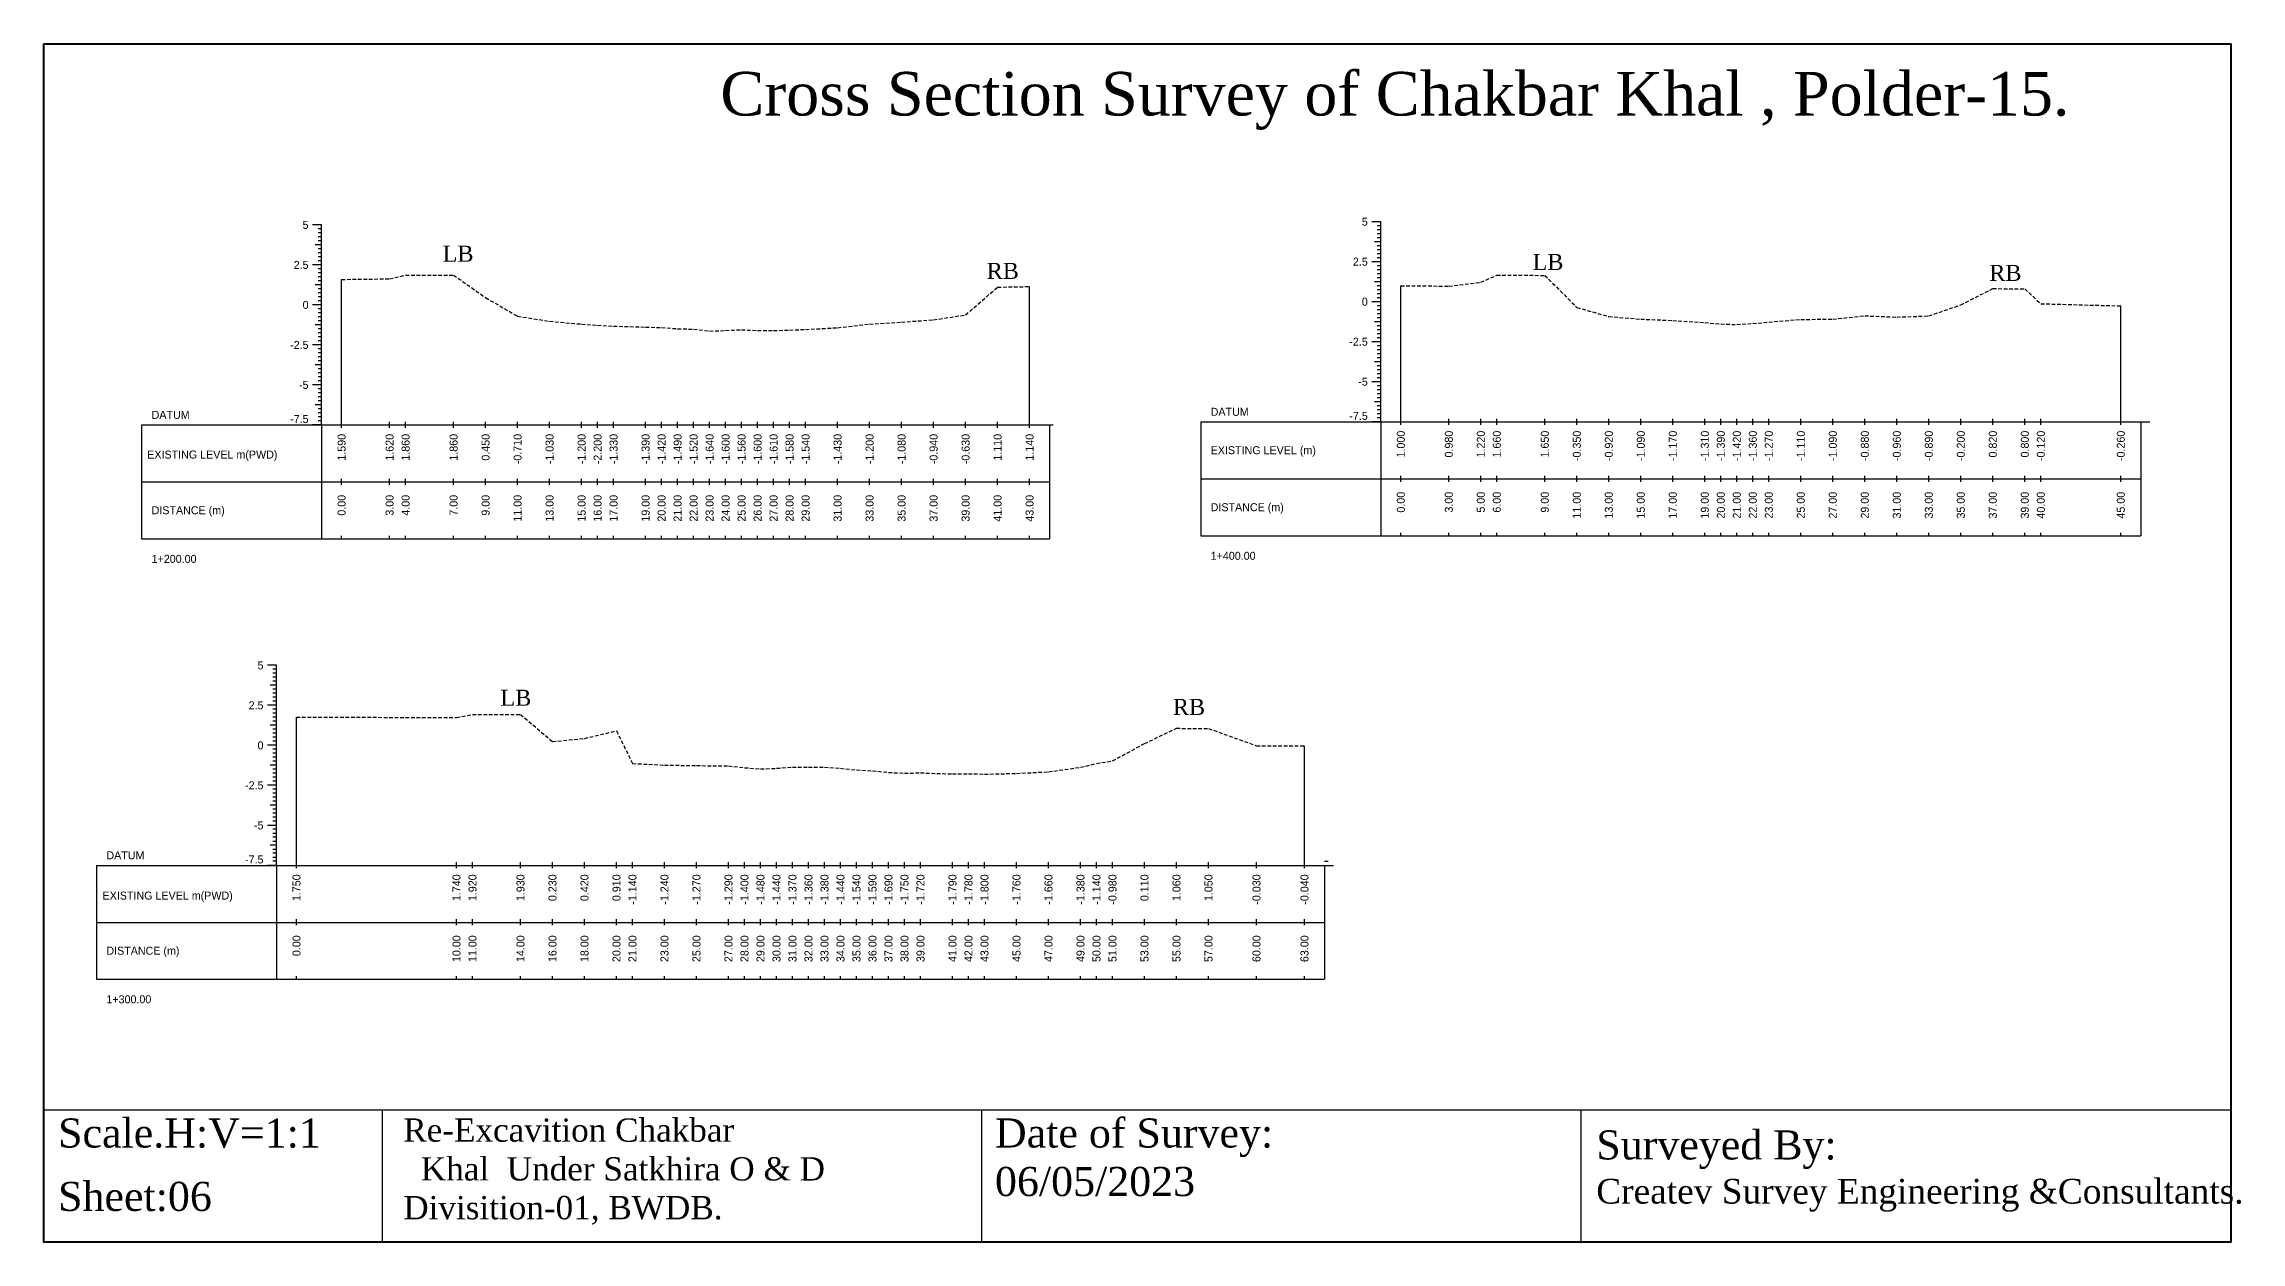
# Model space of a CAD drawing. Header units: inches. Extents: x 6579 to 9220, y -2276 to -1013.
# Drawn here: x 6579.3 to 6730.4, y -1803.1 to -1720.7 of the extents above; entities that cross this region are included whole.
import ezdxf
from ezdxf.enums import TextEntityAlignment as Align

# ---------------------------------------------------------------- set-up
doc = ezdxf.new("R2010")
doc.units = ezdxf.units.IN
doc.header["$MEASUREMENT"] = 0
doc.linetypes.add('HIDDEN', pattern=[0.375, 0.25, -0.125])
doc.layers.add('CS_Drawing', color=7, linetype='Continuous')
doc.layers.add('GL', color=3, linetype='HIDDEN')
doc.styles.add('romans', font='romans.shx')

msp = doc.modelspace()

# ---------------------------------------------------------------- linework, layer by layer
at = {"color": 4, "lineweight": 40}
msp.add_lwpolyline([(6579.35, -1720.71), (6729.69, -1720.71), (6729.69, -1803.08), (6579.35, -1803.08)], close=True, dxfattribs=at)
for points in [[(6729.69, -1720.71), (6729.69, -1803.08)], [(6579.35, -1794), (6729.69, -1794)], [(6579.35, -1794), (6579.35, -1803.08)], [(6602.59, -1794), (6602.59, -1803.08)], [(6643.8, -1794), (6643.8, -1803.08)], [(6685, -1794), (6685, -1803.08)]]:
    msp.add_lwpolyline(points)
at = {"layer": 'CS_Drawing'}
for p, q in [((6598.44, -1733.15), (6597.82, -1733.15)), ((6598.44, -1733.15), (6598, -1733.15)), ((6598.44, -1733.15), (6598.19, -1733.15)), ((6598.44, -1733.42), (6598.19, -1733.42)), ((6598.44, -1733.7), (6598.19, -1733.7)), ((6598.44, -1733.97), (6598.19, -1733.97)), ((6598.44, -1746.9), (6598.44, -1733.15)), ((6671.25, -1732.93), (6670.63, -1732.93)), ((6671.25, -1732.93), (6670.82, -1732.93)), ((6671.25, -1732.93), (6671, -1732.93)), ((6671.25, -1733.21), (6671, -1733.21)), ((6671.25, -1733.48), (6671, -1733.48)), ((6671.25, -1733.76), (6671, -1733.76)), ((6671.25, -1734.03), (6671, -1734.03)), ((6671.25, -1746.68), (6671.25, -1732.93)), ((6598.44, -1734.52), (6598, -1734.52)), ((6598.44, -1734.25), (6598.19, -1734.25)), ((6598.44, -1734.52), (6598.19, -1734.52)), ((6598.44, -1734.8), (6598.19, -1734.8)), ((6598.44, -1735.07), (6598.19, -1735.07)), ((6598.44, -1735.35), (6598.19, -1735.35)), ((6671.25, -1734.31), (6670.82, -1734.31)), ((6671.25, -1734.31), (6671, -1734.31)), ((6671.25, -1734.58), (6671, -1734.58)), ((6671.25, -1734.86), (6671, -1734.86)), ((6671.25, -1735.13), (6671, -1735.13)), ((6671.25, -1735.41), (6671, -1735.41)), ((6598.44, -1735.9), (6597.82, -1735.9)), ((6598.44, -1735.9), (6598, -1735.9)), ((6598.44, -1735.62), (6598.19, -1735.62)), ((6598.44, -1735.9), (6598.19, -1735.9)), ((6598.44, -1736.17), (6598.19, -1736.17)), ((6598.44, -1736.45), (6598.19, -1736.45)), ((6598.44, -1736.72), (6598.19, -1736.72)), ((6598.44, -1737), (6598.19, -1737)), ((6599.81, -1746.9), (6599.81, -1736.9)), ((6671.25, -1735.68), (6670.63, -1735.68)), ((6671.25, -1735.68), (6670.82, -1735.68)), ((6671.25, -1737.06), (6670.82, -1737.06)), ((6671.25, -1735.68), (6671, -1735.68)), ((6671.25, -1735.96), (6671, -1735.96)), ((6671.25, -1736.23), (6671, -1736.23)), ((6671.25, -1736.51), (6671, -1736.51)), ((6671.25, -1736.78), (6671, -1736.78)), ((6671.25, -1737.06), (6671, -1737.06)), ((6598.44, -1737.27), (6598, -1737.27)), ((6598.44, -1737.27), (6598.19, -1737.27)), ((6598.44, -1737.55), (6598.19, -1737.55)), ((6598.44, -1737.82), (6598.19, -1737.82)), ((6598.44, -1738.1), (6598.19, -1738.1)), ((6598.44, -1738.37), (6598.19, -1738.37)), ((6647.11, -1746.9), (6647.11, -1737.39)), ((6671.25, -1738.43), (6670.63, -1738.43)), ((6671.25, -1738.43), (6670.82, -1738.43)), ((6671.25, -1737.33), (6671, -1737.33)), ((6671.25, -1737.61), (6671, -1737.61)), ((6671.25, -1737.88), (6671, -1737.88)), ((6671.25, -1738.16), (6671, -1738.16)), ((6671.25, -1738.43), (6671, -1738.43)), ((6672.63, -1746.68), (6672.63, -1737.33)), ((6598.44, -1738.65), (6597.82, -1738.65)), ((6598.44, -1738.65), (6598, -1738.65)), ((6598.44, -1740.02), (6598, -1740.02)), ((6598.44, -1738.65), (6598.19, -1738.65)), ((6598.44, -1738.92), (6598.19, -1738.92)), ((6598.44, -1739.2), (6598.19, -1739.2)), ((6598.44, -1739.47), (6598.19, -1739.47)), ((6598.44, -1739.75), (6598.19, -1739.75)), ((6598.44, -1740.02), (6598.19, -1740.02)), ((6671.25, -1739.81), (6670.82, -1739.81)), ((6671.25, -1738.71), (6671, -1738.71)), ((6671.25, -1738.98), (6671, -1738.98)), ((6671.25, -1739.26), (6671, -1739.26)), ((6671.25, -1739.53), (6671, -1739.53)), ((6671.25, -1739.81), (6671, -1739.81)), ((6671.25, -1740.08), (6671, -1740.08)), ((6722.13, -1746.68), (6722.13, -1738.72)), ((6598.44, -1741.4), (6597.82, -1741.4)), ((6598.44, -1741.4), (6598, -1741.4)), ((6598.44, -1740.3), (6598.19, -1740.3)), ((6598.44, -1740.57), (6598.19, -1740.57)), ((6598.44, -1740.85), (6598.19, -1740.85)), ((6598.44, -1741.12), (6598.19, -1741.12)), ((6598.44, -1741.4), (6598.19, -1741.4)), ((6671.25, -1741.18), (6670.63, -1741.18)), ((6671.25, -1741.18), (6670.82, -1741.18)), ((6671.25, -1740.36), (6671, -1740.36)), ((6671.25, -1740.63), (6671, -1740.63)), ((6671.25, -1740.91), (6671, -1740.91)), ((6671.25, -1741.18), (6671, -1741.18)), ((6671.25, -1741.46), (6671, -1741.46)), ((6598.44, -1742.77), (6598, -1742.77)), ((6598.44, -1741.67), (6598.19, -1741.67)), ((6598.44, -1741.95), (6598.19, -1741.95)), ((6598.44, -1742.22), (6598.19, -1742.22)), ((6598.44, -1742.5), (6598.19, -1742.5)), ((6598.44, -1742.77), (6598.19, -1742.77)), ((6598.44, -1743.05), (6598.19, -1743.05)), ((6671.25, -1742.56), (6670.82, -1742.56)), ((6671.25, -1741.73), (6671, -1741.73)), ((6671.25, -1742.01), (6671, -1742.01)), ((6671.25, -1742.28), (6671, -1742.28)), ((6671.25, -1742.56), (6671, -1742.56)), ((6671.25, -1742.83), (6671, -1742.83)), ((6671.25, -1743.11), (6671, -1743.11)), ((6598.44, -1744.15), (6597.82, -1744.15)), ((6598.44, -1744.15), (6598, -1744.15)), ((6598.44, -1743.32), (6598.19, -1743.32)), ((6598.44, -1743.6), (6598.19, -1743.6)), ((6598.44, -1743.87), (6598.19, -1743.87)), ((6598.44, -1744.15), (6598.19, -1744.15)), ((6598.44, -1744.42), (6598.19, -1744.42)), ((6671.25, -1743.93), (6670.63, -1743.93)), ((6671.25, -1743.93), (6670.82, -1743.93)), ((6671.25, -1743.38), (6671, -1743.38)), ((6671.25, -1743.66), (6671, -1743.66)), ((6671.25, -1743.93), (6671, -1743.93)), ((6671.25, -1744.21), (6671, -1744.21)), ((6671.25, -1744.48), (6671, -1744.48)), ((6598.44, -1745.52), (6598, -1745.52)), ((6598.44, -1744.7), (6598.19, -1744.7)), ((6598.44, -1744.97), (6598.19, -1744.97)), ((6598.44, -1745.25), (6598.19, -1745.25)), ((6598.44, -1745.52), (6598.19, -1745.52)), ((6598.44, -1745.8), (6598.19, -1745.8)), ((6598.44, -1746.07), (6598.19, -1746.07)), ((6671.25, -1745.31), (6670.82, -1745.31)), ((6671.25, -1744.76), (6671, -1744.76)), ((6671.25, -1745.03), (6671, -1745.03)), ((6671.25, -1745.31), (6671, -1745.31)), ((6671.25, -1745.58), (6671, -1745.58)), ((6671.25, -1745.86), (6671, -1745.86)), ((6671.25, -1746.13), (6671, -1746.13)), ((6586.06, -1746.9), (6598.44, -1746.9)), ((6586.06, -1746.9), (6586.06, -1754.73)), ((6598.44, -1746.9), (6597.82, -1746.9)), ((6598.44, -1746.9), (6598, -1746.9)), ((6598.44, -1746.35), (6598.19, -1746.35)), ((6598.44, -1746.62), (6598.19, -1746.62)), ((6598.44, -1746.9), (6598.19, -1746.9)), ((6598.44, -1746.9), (6648.49, -1746.9)), ((6598.44, -1746.9), (6598.44, -1754.73)), ((6599.81, -1747.1), (6599.81, -1746.69)), ((6603.11, -1747.1), (6603.11, -1746.69)), ((6604.21, -1747.1), (6604.21, -1746.69)), ((6607.51, -1747.1), (6607.51, -1746.69)), ((6609.71, -1747.1), (6609.71, -1746.69)), ((6611.91, -1747.1), (6611.91, -1746.69)), ((6614.11, -1747.1), (6614.11, -1746.69)), ((6616.31, -1747.1), (6616.31, -1746.69)), ((6617.41, -1747.1), (6617.41, -1746.69)), ((6618.51, -1747.1), (6618.51, -1746.69)), ((6620.71, -1747.1), (6620.71, -1746.69)), ((6621.81, -1747.1), (6621.81, -1746.69)), ((6622.91, -1747.1), (6622.91, -1746.69)), ((6624.01, -1747.1), (6624.01, -1746.69)), ((6625.11, -1747.1), (6625.11, -1746.69)), ((6626.21, -1747.1), (6626.21, -1746.69)), ((6627.31, -1747.1), (6627.31, -1746.69)), ((6628.41, -1747.1), (6628.41, -1746.69)), ((6629.51, -1747.1), (6629.51, -1746.69)), ((6630.61, -1747.1), (6630.61, -1746.69)), ((6631.71, -1747.1), (6631.71, -1746.69)), ((6633.91, -1747.1), (6633.91, -1746.69)), ((6636.11, -1747.1), (6636.11, -1746.69)), ((6638.31, -1747.1), (6638.31, -1746.69)), ((6640.51, -1747.1), (6640.51, -1746.69)), ((6642.71, -1747.1), (6642.71, -1746.69)), ((6644.91, -1747.1), (6644.91, -1746.69)), ((6647.11, -1747.1), (6647.11, -1746.69)), ((6648.49, -1746.9), (6648.74, -1746.9)), ((6648.49, -1746.9), (6648.49, -1754.73)), ((6658.88, -1746.68), (6671.25, -1746.68)), ((6658.88, -1746.68), (6658.88, -1754.52)), ((6671.25, -1746.68), (6670.63, -1746.68)), ((6671.25, -1746.68), (6670.82, -1746.68)), ((6671.25, -1746.41), (6671, -1746.41)), ((6671.25, -1746.68), (6671, -1746.68)), ((6671.25, -1746.68), (6723.5, -1746.68)), ((6671.25, -1746.68), (6671.25, -1754.52)), ((6672.63, -1746.89), (6672.63, -1746.48)), ((6675.93, -1746.89), (6675.93, -1746.48)), ((6678.13, -1746.89), (6678.13, -1746.48)), ((6679.23, -1746.89), (6679.23, -1746.48)), ((6682.53, -1746.89), (6682.53, -1746.48)), ((6684.73, -1746.89), (6684.73, -1746.48)), ((6686.93, -1746.89), (6686.93, -1746.48)), ((6689.13, -1746.89), (6689.13, -1746.48)), ((6691.33, -1746.89), (6691.33, -1746.48)), ((6693.53, -1746.89), (6693.53, -1746.48)), ((6694.63, -1746.89), (6694.63, -1746.48)), ((6695.73, -1746.89), (6695.73, -1746.48)), ((6696.83, -1746.89), (6696.83, -1746.48)), ((6697.93, -1746.89), (6697.93, -1746.48)), ((6700.13, -1746.89), (6700.13, -1746.48)), ((6702.33, -1746.89), (6702.33, -1746.48)), ((6704.53, -1746.89), (6704.53, -1746.48)), ((6706.73, -1746.89), (6706.73, -1746.48)), ((6708.93, -1746.89), (6708.93, -1746.48)), ((6711.13, -1746.89), (6711.13, -1746.48)), ((6713.33, -1746.89), (6713.33, -1746.48)), ((6715.53, -1746.89), (6715.53, -1746.48)), ((6716.63, -1746.89), (6716.63, -1746.48)), ((6722.13, -1746.89), (6722.13, -1746.48)), ((6723.5, -1746.68), (6724.12, -1746.68)), ((6723.5, -1746.68), (6723.93, -1746.68)), ((6723.5, -1746.68), (6723.75, -1746.68)), ((6723.5, -1746.68), (6723.5, -1754.52)), ((6599.81, -1751.02), (6599.81, -1750.61)), ((6603.11, -1751.02), (6603.11, -1750.61)), ((6604.21, -1751.02), (6604.21, -1750.61)), ((6607.51, -1751.02), (6607.51, -1750.61)), ((6609.71, -1751.02), (6609.71, -1750.61)), ((6611.91, -1751.02), (6611.91, -1750.61)), ((6614.11, -1751.02), (6614.11, -1750.61)), ((6616.31, -1751.02), (6616.31, -1750.61)), ((6617.41, -1751.02), (6617.41, -1750.61)), ((6618.51, -1751.02), (6618.51, -1750.61)), ((6620.71, -1751.02), (6620.71, -1750.61)), ((6621.81, -1751.02), (6621.81, -1750.61)), ((6622.91, -1751.02), (6622.91, -1750.61)), ((6624.01, -1751.02), (6624.01, -1750.61)), ((6625.11, -1751.02), (6625.11, -1750.61)), ((6626.21, -1751.02), (6626.21, -1750.61)), ((6627.31, -1751.02), (6627.31, -1750.61)), ((6628.41, -1751.02), (6628.41, -1750.61)), ((6629.51, -1751.02), (6629.51, -1750.61)), ((6630.61, -1751.02), (6630.61, -1750.61)), ((6631.71, -1751.02), (6631.71, -1750.61)), ((6633.91, -1751.02), (6633.91, -1750.61)), ((6636.11, -1751.02), (6636.11, -1750.61)), ((6638.31, -1751.02), (6638.31, -1750.61)), ((6640.51, -1751.02), (6640.51, -1750.61)), ((6642.71, -1751.02), (6642.71, -1750.61)), ((6644.91, -1751.02), (6644.91, -1750.61)), ((6647.11, -1751.02), (6647.11, -1750.61)), ((6658.88, -1750.6), (6671.25, -1750.6)), ((6671.25, -1750.6), (6723.5, -1750.6)), ((6671.25, -1750.6), (6723.5, -1750.6)), ((6672.63, -1750.81), (6672.63, -1750.4)), ((6675.93, -1750.81), (6675.93, -1750.4)), ((6678.13, -1750.81), (6678.13, -1750.4)), ((6679.23, -1750.81), (6679.23, -1750.4)), ((6682.53, -1750.81), (6682.53, -1750.4)), ((6684.73, -1750.81), (6684.73, -1750.4)), ((6686.93, -1750.81), (6686.93, -1750.4)), ((6689.13, -1750.81), (6689.13, -1750.4)), ((6691.33, -1750.81), (6691.33, -1750.4)), ((6693.53, -1750.81), (6693.53, -1750.4)), ((6694.63, -1750.81), (6694.63, -1750.4)), ((6695.73, -1750.81), (6695.73, -1750.4)), ((6696.83, -1750.81), (6696.83, -1750.4)), ((6697.93, -1750.81), (6697.93, -1750.4)), ((6700.13, -1750.81), (6700.13, -1750.4)), ((6702.33, -1750.81), (6702.33, -1750.4)), ((6704.53, -1750.81), (6704.53, -1750.4)), ((6706.73, -1750.81), (6706.73, -1750.4)), ((6708.93, -1750.81), (6708.93, -1750.4)), ((6711.13, -1750.81), (6711.13, -1750.4)), ((6713.33, -1750.81), (6713.33, -1750.4)), ((6715.53, -1750.81), (6715.53, -1750.4)), ((6716.63, -1750.81), (6716.63, -1750.4)), ((6722.13, -1750.81), (6722.13, -1750.4)), ((6586.06, -1750.82), (6598.44, -1750.82)), ((6598.44, -1750.82), (6648.49, -1750.82)), ((6598.44, -1750.82), (6648.49, -1750.82)), ((6586.06, -1754.73), (6598.44, -1754.73)), ((6598.44, -1754.73), (6648.49, -1754.73)), ((6599.81, -1754.73), (6599.81, -1754.53)), ((6603.11, -1754.73), (6603.11, -1754.53)), ((6604.21, -1754.73), (6604.21, -1754.53)), ((6607.51, -1754.73), (6607.51, -1754.53)), ((6609.71, -1754.73), (6609.71, -1754.53)), ((6611.91, -1754.73), (6611.91, -1754.53)), ((6614.11, -1754.73), (6614.11, -1754.53)), ((6616.31, -1754.73), (6616.31, -1754.53)), ((6617.41, -1754.73), (6617.41, -1754.53)), ((6618.51, -1754.73), (6618.51, -1754.53)), ((6620.71, -1754.73), (6620.71, -1754.53)), ((6621.81, -1754.73), (6621.81, -1754.53)), ((6622.91, -1754.73), (6622.91, -1754.53)), ((6624.01, -1754.73), (6624.01, -1754.53)), ((6625.11, -1754.73), (6625.11, -1754.53)), ((6626.21, -1754.73), (6626.21, -1754.53)), ((6627.31, -1754.73), (6627.31, -1754.53)), ((6628.41, -1754.73), (6628.41, -1754.53)), ((6629.51, -1754.73), (6629.51, -1754.53)), ((6630.61, -1754.73), (6630.61, -1754.53)), ((6631.71, -1754.73), (6631.71, -1754.53)), ((6633.91, -1754.73), (6633.91, -1754.53)), ((6636.11, -1754.73), (6636.11, -1754.53)), ((6638.31, -1754.73), (6638.31, -1754.53)), ((6640.51, -1754.73), (6640.51, -1754.53)), ((6642.71, -1754.73), (6642.71, -1754.53)), ((6644.91, -1754.73), (6644.91, -1754.53)), ((6647.11, -1754.73), (6647.11, -1754.53)), ((6658.88, -1754.52), (6671.25, -1754.52)), ((6671.25, -1754.52), (6723.5, -1754.52)), ((6672.63, -1754.52), (6672.63, -1754.31)), ((6675.93, -1754.52), (6675.93, -1754.31)), ((6678.13, -1754.52), (6678.13, -1754.31)), ((6679.23, -1754.52), (6679.23, -1754.31)), ((6682.53, -1754.52), (6682.53, -1754.31)), ((6684.73, -1754.52), (6684.73, -1754.31)), ((6686.93, -1754.52), (6686.93, -1754.31)), ((6689.13, -1754.52), (6689.13, -1754.31)), ((6691.33, -1754.52), (6691.33, -1754.31)), ((6693.53, -1754.52), (6693.53, -1754.31)), ((6694.63, -1754.52), (6694.63, -1754.31)), ((6695.73, -1754.52), (6695.73, -1754.31)), ((6696.83, -1754.52), (6696.83, -1754.31)), ((6697.93, -1754.52), (6697.93, -1754.31)), ((6700.13, -1754.52), (6700.13, -1754.31)), ((6702.33, -1754.52), (6702.33, -1754.31)), ((6704.53, -1754.52), (6704.53, -1754.31)), ((6706.73, -1754.52), (6706.73, -1754.31)), ((6708.93, -1754.52), (6708.93, -1754.31)), ((6711.13, -1754.52), (6711.13, -1754.31)), ((6713.33, -1754.52), (6713.33, -1754.31)), ((6715.53, -1754.52), (6715.53, -1754.31)), ((6716.63, -1754.52), (6716.63, -1754.31)), ((6722.13, -1754.52), (6722.13, -1754.31)), ((6595.33, -1763.43), (6594.71, -1763.43)), ((6595.33, -1763.43), (6594.9, -1763.43)), ((6595.33, -1763.43), (6595.08, -1763.43)), ((6595.33, -1763.7), (6595.08, -1763.7)), ((6595.33, -1763.98), (6595.08, -1763.98)), ((6595.33, -1764.25), (6595.08, -1764.25)), ((6595.33, -1777.18), (6595.33, -1763.43)), ((6595.33, -1764.8), (6594.9, -1764.8)), ((6595.33, -1764.53), (6595.08, -1764.53)), ((6595.33, -1764.8), (6595.08, -1764.8)), ((6595.33, -1765.08), (6595.08, -1765.08)), ((6595.33, -1765.35), (6595.08, -1765.35)), ((6595.33, -1765.63), (6595.08, -1765.63)), ((6595.33, -1766.18), (6594.71, -1766.18)), ((6595.33, -1766.18), (6594.9, -1766.18)), ((6595.33, -1765.9), (6595.08, -1765.9)), ((6595.33, -1766.18), (6595.08, -1766.18)), ((6595.33, -1766.45), (6595.08, -1766.45)), ((6595.33, -1766.73), (6595.08, -1766.73)), ((6595.33, -1767), (6595.08, -1767)), ((6595.33, -1767.28), (6595.08, -1767.28)), ((6596.71, -1777.18), (6596.71, -1767)), ((6595.33, -1767.55), (6594.9, -1767.55)), ((6595.33, -1767.55), (6595.08, -1767.55)), ((6595.33, -1767.83), (6595.08, -1767.83)), ((6595.33, -1768.1), (6595.08, -1768.1)), ((6595.33, -1768.38), (6595.08, -1768.38)), ((6595.33, -1768.65), (6595.08, -1768.65)), ((6595.33, -1768.93), (6594.71, -1768.93)), ((6595.33, -1768.93), (6594.9, -1768.93)), ((6595.33, -1770.3), (6594.9, -1770.3)), ((6595.33, -1768.93), (6595.08, -1768.93)), ((6595.33, -1769.2), (6595.08, -1769.2)), ((6595.33, -1769.48), (6595.08, -1769.48)), ((6595.33, -1769.75), (6595.08, -1769.75)), ((6595.33, -1770.03), (6595.08, -1770.03)), ((6595.33, -1770.3), (6595.08, -1770.3)), ((6666.01, -1777.18), (6666.01, -1768.97)), ((6595.33, -1771.68), (6594.71, -1771.68)), ((6595.33, -1771.68), (6594.9, -1771.68)), ((6595.33, -1770.58), (6595.08, -1770.58)), ((6595.33, -1770.85), (6595.08, -1770.85)), ((6595.33, -1771.13), (6595.08, -1771.13)), ((6595.33, -1771.4), (6595.08, -1771.4)), ((6595.33, -1771.68), (6595.08, -1771.68)), ((6595.33, -1773.05), (6594.9, -1773.05)), ((6595.33, -1771.95), (6595.08, -1771.95)), ((6595.33, -1772.23), (6595.08, -1772.23)), ((6595.33, -1772.5), (6595.08, -1772.5)), ((6595.33, -1772.78), (6595.08, -1772.78)), ((6595.33, -1773.05), (6595.08, -1773.05)), ((6595.33, -1773.33), (6595.08, -1773.33)), ((6595.33, -1774.43), (6594.71, -1774.43)), ((6595.33, -1774.43), (6594.9, -1774.43)), ((6595.33, -1773.6), (6595.08, -1773.6)), ((6595.33, -1773.88), (6595.08, -1773.88)), ((6595.33, -1774.15), (6595.08, -1774.15)), ((6595.33, -1774.43), (6595.08, -1774.43)), ((6595.33, -1774.7), (6595.08, -1774.7)), ((6595.33, -1775.8), (6594.9, -1775.8)), ((6595.33, -1774.98), (6595.08, -1774.98)), ((6595.33, -1775.25), (6595.08, -1775.25)), ((6595.33, -1775.53), (6595.08, -1775.53)), ((6595.33, -1775.8), (6595.08, -1775.8)), ((6595.33, -1776.08), (6595.08, -1776.08)), ((6595.33, -1776.35), (6595.08, -1776.35)), ((6582.96, -1777.18), (6595.33, -1777.18)), ((6582.96, -1777.18), (6582.96, -1785.01)), ((6595.33, -1777.18), (6594.71, -1777.18)), ((6595.33, -1777.18), (6594.9, -1777.18)), ((6595.33, -1776.63), (6595.08, -1776.63)), ((6595.33, -1776.9), (6595.08, -1776.9)), ((6595.33, -1777.18), (6595.08, -1777.18)), ((6595.33, -1777.18), (6667.38, -1777.18)), ((6595.33, -1777.18), (6595.33, -1785.01)), ((6596.71, -1777.38), (6596.71, -1776.97)), ((6607.71, -1777.38), (6607.71, -1776.97)), ((6608.81, -1777.38), (6608.81, -1776.97)), ((6612.11, -1777.38), (6612.11, -1776.97)), ((6614.31, -1777.38), (6614.31, -1776.97)), ((6616.51, -1777.38), (6616.51, -1776.97)), ((6618.71, -1777.38), (6618.71, -1776.97)), ((6619.81, -1777.38), (6619.81, -1776.97)), ((6622.01, -1777.38), (6622.01, -1776.97)), ((6624.21, -1777.38), (6624.21, -1776.97)), ((6626.41, -1777.38), (6626.41, -1776.97)), ((6627.51, -1777.38), (6627.51, -1776.97)), ((6628.61, -1777.38), (6628.61, -1776.97)), ((6629.71, -1777.38), (6629.71, -1776.97)), ((6630.81, -1777.38), (6630.81, -1776.97)), ((6631.91, -1777.38), (6631.91, -1776.97)), ((6633.01, -1777.38), (6633.01, -1776.97)), ((6634.11, -1777.38), (6634.11, -1776.97)), ((6635.21, -1777.38), (6635.21, -1776.97)), ((6636.31, -1777.38), (6636.31, -1776.97)), ((6637.41, -1777.38), (6637.41, -1776.97)), ((6638.51, -1777.38), (6638.51, -1776.97)), ((6639.61, -1777.38), (6639.61, -1776.97)), ((6641.81, -1777.38), (6641.81, -1776.97)), ((6642.91, -1777.38), (6642.91, -1776.97)), ((6644.01, -1777.38), (6644.01, -1776.97)), ((6646.21, -1777.38), (6646.21, -1776.97)), ((6648.41, -1777.38), (6648.41, -1776.97)), ((6650.61, -1777.38), (6650.61, -1776.97)), ((6651.71, -1777.38), (6651.71, -1776.97)), ((6652.81, -1777.38), (6652.81, -1776.97)), ((6655.01, -1777.38), (6655.01, -1776.97)), ((6657.21, -1777.38), (6657.21, -1776.97)), ((6659.41, -1777.38), (6659.41, -1776.97)), ((6662.71, -1777.38), (6662.71, -1776.97)), ((6666.01, -1777.38), (6666.01, -1776.97)), ((6667.38, -1776.9), (6667.63, -1776.9)), ((6667.38, -1777.18), (6668, -1777.18)), ((6667.38, -1777.18), (6667.81, -1777.18)), ((6667.38, -1777.18), (6667.63, -1777.18)), ((6667.38, -1777.18), (6667.38, -1785.01)), ((6596.71, -1781.3), (6596.71, -1780.89)), ((6607.71, -1781.3), (6607.71, -1780.89)), ((6608.81, -1781.3), (6608.81, -1780.89)), ((6612.11, -1781.3), (6612.11, -1780.89)), ((6614.31, -1781.3), (6614.31, -1780.89)), ((6616.51, -1781.3), (6616.51, -1780.89)), ((6618.71, -1781.3), (6618.71, -1780.89)), ((6619.81, -1781.3), (6619.81, -1780.89)), ((6622.01, -1781.3), (6622.01, -1780.89)), ((6624.21, -1781.3), (6624.21, -1780.89)), ((6626.41, -1781.3), (6626.41, -1780.89)), ((6627.51, -1781.3), (6627.51, -1780.89)), ((6628.61, -1781.3), (6628.61, -1780.89)), ((6629.71, -1781.3), (6629.71, -1780.89)), ((6630.81, -1781.3), (6630.81, -1780.89)), ((6631.91, -1781.3), (6631.91, -1780.89)), ((6633.01, -1781.3), (6633.01, -1780.89)), ((6634.11, -1781.3), (6634.11, -1780.89)), ((6635.21, -1781.3), (6635.21, -1780.89)), ((6636.31, -1781.3), (6636.31, -1780.89)), ((6637.41, -1781.3), (6637.41, -1780.89)), ((6638.51, -1781.3), (6638.51, -1780.89)), ((6639.61, -1781.3), (6639.61, -1780.89)), ((6641.81, -1781.3), (6641.81, -1780.89)), ((6642.91, -1781.3), (6642.91, -1780.89)), ((6644.01, -1781.3), (6644.01, -1780.89)), ((6646.21, -1781.3), (6646.21, -1780.89)), ((6648.41, -1781.3), (6648.41, -1780.89)), ((6650.61, -1781.3), (6650.61, -1780.89)), ((6651.71, -1781.3), (6651.71, -1780.89)), ((6652.81, -1781.3), (6652.81, -1780.89)), ((6655.01, -1781.3), (6655.01, -1780.89)), ((6657.21, -1781.3), (6657.21, -1780.89)), ((6659.41, -1781.3), (6659.41, -1780.89)), ((6662.71, -1781.3), (6662.71, -1780.89)), ((6666.01, -1781.3), (6666.01, -1780.89)), ((6582.96, -1781.1), (6595.33, -1781.1)), ((6595.33, -1781.1), (6667.38, -1781.1)), ((6595.33, -1781.1), (6667.38, -1781.1)), ((6582.96, -1785.01), (6595.33, -1785.01)), ((6595.33, -1785.01), (6667.38, -1785.01)), ((6596.71, -1785.01), (6596.71, -1784.81)), ((6607.71, -1785.01), (6607.71, -1784.81)), ((6608.81, -1785.01), (6608.81, -1784.81)), ((6612.11, -1785.01), (6612.11, -1784.81)), ((6614.31, -1785.01), (6614.31, -1784.81)), ((6616.51, -1785.01), (6616.51, -1784.81)), ((6618.71, -1785.01), (6618.71, -1784.81)), ((6619.81, -1785.01), (6619.81, -1784.81)), ((6622.01, -1785.01), (6622.01, -1784.81)), ((6624.21, -1785.01), (6624.21, -1784.81)), ((6626.41, -1785.01), (6626.41, -1784.81)), ((6627.51, -1785.01), (6627.51, -1784.81)), ((6628.61, -1785.01), (6628.61, -1784.81)), ((6629.71, -1785.01), (6629.71, -1784.81)), ((6630.81, -1785.01), (6630.81, -1784.81)), ((6631.91, -1785.01), (6631.91, -1784.81)), ((6633.01, -1785.01), (6633.01, -1784.81)), ((6634.11, -1785.01), (6634.11, -1784.81)), ((6635.21, -1785.01), (6635.21, -1784.81)), ((6636.31, -1785.01), (6636.31, -1784.81)), ((6637.41, -1785.01), (6637.41, -1784.81)), ((6638.51, -1785.01), (6638.51, -1784.81)), ((6639.61, -1785.01), (6639.61, -1784.81)), ((6641.81, -1785.01), (6641.81, -1784.81)), ((6642.91, -1785.01), (6642.91, -1784.81)), ((6644.01, -1785.01), (6644.01, -1784.81)), ((6646.21, -1785.01), (6646.21, -1784.81)), ((6648.41, -1785.01), (6648.41, -1784.81)), ((6650.61, -1785.01), (6650.61, -1784.81)), ((6651.71, -1785.01), (6651.71, -1784.81)), ((6652.81, -1785.01), (6652.81, -1784.81)), ((6655.01, -1785.01), (6655.01, -1784.81)), ((6657.21, -1785.01), (6657.21, -1784.81)), ((6659.41, -1785.01), (6659.41, -1784.81)), ((6662.71, -1785.01), (6662.71, -1784.81)), ((6666.01, -1785.01), (6666.01, -1784.81))]:
    msp.add_line(p, q, dxfattribs=at)
at = {"layer": 'GL'}
for points in [[(6599.81, -1736.9), (6603.11, -1736.86), (6604.21, -1736.6), (6607.51, -1736.6), (6609.71, -1738.15), (6611.91, -1739.43), (6614.11, -1739.78), (6616.31, -1739.97), (6617.41, -1740.05), (6618.51, -1740.11), (6620.71, -1740.18), (6621.81, -1740.21), (6622.91, -1740.29), (6624.01, -1740.32), (6625.11, -1740.45), (6626.21, -1740.41), (6627.31, -1740.36), (6628.41, -1740.41), (6629.51, -1740.42), (6630.61, -1740.38), (6631.71, -1740.34), (6633.91, -1740.22), (6636.11, -1739.97), (6638.31, -1739.83), (6640.51, -1739.68), (6642.71, -1739.34), (6644.91, -1737.43), (6647.11, -1737.39)], [(6672.63, -1737.33), (6675.93, -1737.36), (6678.13, -1737.09), (6679.23, -1736.61), (6682.53, -1736.62), (6684.73, -1738.82), (6686.93, -1739.45), (6689.13, -1739.63), (6691.33, -1739.72), (6693.53, -1739.87), (6694.63, -1739.96), (6695.73, -1740), (6696.83, -1739.93), (6697.93, -1739.83), (6700.13, -1739.65), (6702.33, -1739.63), (6704.53, -1739.4), (6706.73, -1739.49), (6708.93, -1739.41), (6711.13, -1738.65), (6713.33, -1737.53), (6715.53, -1737.55), (6716.63, -1738.57), (6722.13, -1738.72)], [(6596.71, -1767), (6607.71, -1767.01), (6608.81, -1766.81), (6612.11, -1766.8), (6614.31, -1768.67), (6616.51, -1768.46), (6618.71, -1767.93), (6619.81, -1770.18), (6622.01, -1770.29), (6624.21, -1770.32), (6626.41, -1770.35), (6627.51, -1770.47), (6628.61, -1770.55), (6629.71, -1770.51), (6630.81, -1770.43), (6631.91, -1770.42), (6633.01, -1770.44), (6634.11, -1770.51), (6635.21, -1770.62), (6636.31, -1770.68), (6637.41, -1770.79), (6638.51, -1770.85), (6639.61, -1770.82), (6641.81, -1770.9), (6642.91, -1770.88), (6644.01, -1770.91), (6646.21, -1770.86), (6648.41, -1770.75), (6650.61, -1770.44), (6651.71, -1770.18), (6652.81, -1770), (6655.01, -1768.81), (6657.21, -1767.76), (6659.41, -1767.77), (6662.71, -1768.96), (6666.01, -1768.97)]]:
    msp.add_lwpolyline(points, dxfattribs=at)

# ---------------------------------------------------------------- texts
at = {"attachment_point": 1, "style": 'romans'}
for s, insert, char_height, width in [('{\\fTimes New Roman|b0|i0|c0|p18;Cross Section Survey of Chakbar Khal , Polder-15.}', (6625.85, -1722.63), 3, 89.3868), ('{\\fTimes New Roman|b0|i0|c0|p18;LB}', (6606.76, -1734.58), 1.1, 289.7464), ('{\\fTimes New Roman|b0|i0|c0|p18;LB}', (6681.69, -1735.15), 1.1, 289.7464), ('{\\fTimes New Roman|b0|i0|c0|p18;RB}', (6644.16, -1735.76), 1.1, 289.7464), ('{\\fTimes New Roman|b0|i0|c0|p18;RB}', (6713.09, -1735.9), 1.1, 289.7464), ('{\\fTimes New Roman|b0|i0|c0|p18;LB}', (6610.73, -1765.11), 1.1, 289.7464), ('{\\fTimes New Roman|b0|i0|c0|p18;RB}', (6656.96, -1765.74), 1.1, 289.7464), ('{\\fTimes New Roman|b0|i0|c0|p18;Scale.H:V=1:1}', (6580.32, -1794.58), 2, 22.2708), ('{\\fTimes New Roman|b0|i0|c0|p18;Re-Excavition Chakbar \\P  Khal  Under Satkhira O & D    Divisition-01, BWDB.}', (6604.05, -1794.58), 1.6, 38.8405), ('{\\fTimes New Roman|b0|i0|c0|p18;Date of Survey: 06/05/2023}', (6644.73, -1794.58), 2, 22.2708), ('{\\fTimes New Roman|b0|i0|c0|p18;Surveyed By:                                     \\H0.85x;Createv Survey Engineering &Consultants.}', (6686.07, -1795.4), 2, 45.2193), ('{\\fTimes New Roman|b0|i0|c0|p18;Sheet:06}', (6580.32, -1798.94), 2, 38.8405)]:
    msp.add_mtext(s, dxfattribs=dict(at, insert=insert, char_height=char_height, width=width))
at = {"layer": 'CS_Drawing'}
for s, p in [('5', (6597.54, -1733.15)), ('5', (6670.36, -1732.93)), ('2.5', (6670.36, -1735.68)), ('2.5', (6597.54, -1735.9)), ('0', (6597.54, -1738.65)), ('0', (6670.36, -1738.43)), ('-2.5', (6597.54, -1741.4)), ('-2.5', (6670.36, -1741.18)), ('-5', (6597.54, -1744.15)), ('-5', (6670.36, -1743.93)), ('5', (6594.44, -1763.43)), ('2.5', (6594.44, -1766.18)), ('0', (6594.44, -1768.93)), ('-2.5', (6594.44, -1771.68)), ('-5', (6594.44, -1774.43))]:
    msp.add_text(s, height=0.55, dxfattribs=at).set_placement(p, align=Align.MIDDLE_RIGHT)
for s, p in [('DATUM', (6586.75, -1746.21)), ('DATUM', (6659.56, -1746)), ('EXISTING LEVEL m(PWD)', (6586.45, -1748.94)), ('EXISTING LEVEL (m)', (6659.56, -1748.64)), ('DISTANCE (m)', (6586.75, -1752.77)), ('DISTANCE (m)', (6659.56, -1752.56)), ('1+200.00', (6586.75, -1756.11)), ('1+400.00', (6659.56, -1755.9)), ('DATUM', (6583.64, -1776.49)), ('EXISTING LEVEL m(PWD)', (6583.38, -1779.26)), ('DISTANCE (m)', (6583.64, -1783.05)), ('1+300.00', (6583.64, -1786.39))]:
    msp.add_text(s, height=0.55, dxfattribs=at).set_placement(p, align=Align.MIDDLE_LEFT)
for p in [(6670.36, -1746.56), (6597.54, -1746.77), (6594.44, -1777.05)]:
    msp.add_text('-7.5', height=0.55, dxfattribs=at).set_placement(p, align=Align.RIGHT)
for s, p in [('1.590', (6599.81, -1747.52)), ('1.620', (6603.11, -1747.52)), ('1.860', (6604.21, -1747.52)), ('1.860', (6607.51, -1747.52)), ('0.450', (6609.71, -1747.52)), ('-0.710', (6611.91, -1747.52)), ('-1.030', (6614.11, -1747.52)), ('-1.200', (6616.31, -1747.52)), ('-2.200', (6617.41, -1747.52)), ('-1.330', (6618.51, -1747.52)), ('-1.390', (6620.71, -1747.52)), ('-1.420', (6621.81, -1747.52)), ('-1.490', (6622.91, -1747.52)), ('-1.520', (6624.01, -1747.52)), ('-1.640', (6625.11, -1747.52)), ('-1.600', (6626.21, -1747.52)), ('-1.560', (6627.31, -1747.52)), ('-1.600', (6628.41, -1747.52)), ('-1.610', (6629.51, -1747.52)), ('-1.580', (6630.61, -1747.52)), ('-1.540', (6631.71, -1747.52)), ('-1.430', (6633.91, -1747.52)), ('-1.200', (6636.11, -1747.52)), ('-1.080', (6638.31, -1747.52)), ('-0.940', (6640.51, -1747.52)), ('-0.630', (6642.71, -1747.52)), ('1.110', (6644.91, -1747.52)), ('1.140', (6647.11, -1747.52)), ('1.000', (6672.63, -1747.3)), ('0.980', (6675.93, -1747.3)), ('1.220', (6678.13, -1747.3)), ('1.660', (6679.23, -1747.3)), ('1.650', (6682.53, -1747.3)), ('-0.350', (6684.73, -1747.3)), ('-0.920', (6686.93, -1747.3)), ('-1.090', (6689.13, -1747.3)), ('-1.170', (6691.33, -1747.3)), ('-1.310', (6693.53, -1747.3)), ('-1.390', (6694.63, -1747.3)), ('-1.420', (6695.73, -1747.3)), ('-1.360', (6696.83, -1747.3)), ('-1.270', (6697.93, -1747.3)), ('-1.110', (6700.13, -1747.3)), ('-1.090', (6702.33, -1747.3)), ('-0.880', (6704.53, -1747.3)), ('-0.960', (6706.73, -1747.3)), ('-0.890', (6708.93, -1747.3)), ('-0.200', (6711.13, -1747.3)), ('0.820', (6713.33, -1747.3)), ('0.800', (6715.53, -1747.3)), ('-0.120', (6716.63, -1747.3)), ('-0.260', (6722.13, -1747.3)), ('0.00', (6599.81, -1751.71)), ('3.00', (6603.11, -1751.71)), ('4.00', (6604.21, -1751.71)), ('7.00', (6607.51, -1751.71)), ('9.00', (6609.71, -1751.71)), ('11.00', (6611.91, -1751.71)), ('13.00', (6614.11, -1751.71)), ('15.00', (6616.31, -1751.71)), ('16.00', (6617.41, -1751.71)), ('17.00', (6618.51, -1751.71)), ('19.00', (6620.71, -1751.71)), ('20.00', (6621.81, -1751.71)), ('21.00', (6622.91, -1751.71)), ('22.00', (6624.01, -1751.71)), ('23.00', (6625.11, -1751.71)), ('24.00', (6626.21, -1751.71)), ('25.00', (6627.31, -1751.71)), ('26.00', (6628.41, -1751.71)), ('27.00', (6629.51, -1751.71)), ('28.00', (6630.61, -1751.71)), ('29.00', (6631.71, -1751.71)), ('31.00', (6633.91, -1751.71)), ('33.00', (6636.11, -1751.71)), ('35.00', (6638.31, -1751.71)), ('37.00', (6640.51, -1751.71)), ('39.00', (6642.71, -1751.71)), ('41.00', (6644.91, -1751.71)), ('43.00', (6647.11, -1751.71)), ('0.00', (6672.63, -1751.5)), ('3.00', (6675.93, -1751.5)), ('5.00', (6678.13, -1751.5)), ('6.00', (6679.23, -1751.5)), ('9.00', (6682.53, -1751.5)), ('11.00', (6684.73, -1751.5)), ('13.00', (6686.93, -1751.5)), ('15.00', (6689.13, -1751.5)), ('17.00', (6691.33, -1751.5)), ('19.00', (6693.53, -1751.5)), ('20.00', (6694.63, -1751.5)), ('21.00', (6695.73, -1751.5)), ('22.00', (6696.83, -1751.5)), ('23.00', (6697.93, -1751.5)), ('25.00', (6700.13, -1751.5)), ('27.00', (6702.33, -1751.5)), ('29.00', (6704.53, -1751.5)), ('31.00', (6706.73, -1751.5)), ('33.00', (6708.93, -1751.5)), ('35.00', (6711.13, -1751.5)), ('37.00', (6713.33, -1751.5)), ('39.00', (6715.53, -1751.5)), ('40.00', (6716.63, -1751.5)), ('45.00', (6722.13, -1751.5)), ('1.750', (6596.71, -1777.8)), ('1.740', (6607.71, -1777.8)), ('1.920', (6608.81, -1777.8)), ('1.930', (6612.11, -1777.8)), ('0.230', (6614.31, -1777.8)), ('0.420', (6616.51, -1777.8)), ('0.910', (6618.71, -1777.8)), ('-1.140', (6619.81, -1777.8)), ('-1.240', (6622.01, -1777.8)), ('-1.270', (6624.21, -1777.8)), ('-1.290', (6626.41, -1777.8)), ('-1.400', (6627.51, -1777.8)), ('-1.480', (6628.61, -1777.8)), ('-1.440', (6629.71, -1777.8)), ('-1.370', (6630.81, -1777.8)), ('-1.360', (6631.91, -1777.8)), ('-1.380', (6633.01, -1777.8)), ('-1.440', (6634.11, -1777.8)), ('-1.540', (6635.21, -1777.8)), ('-1.590', (6636.31, -1777.8)), ('-1.690', (6637.41, -1777.8)), ('-1.750', (6638.51, -1777.8)), ('-1.720', (6639.61, -1777.8)), ('-1.790', (6641.81, -1777.8)), ('-1.780', (6642.91, -1777.8)), ('-1.800', (6644.01, -1777.8)), ('-1.760', (6646.21, -1777.8)), ('-1.660', (6648.41, -1777.8)), ('-1.380', (6650.61, -1777.8)), ('-1.140', (6651.71, -1777.8)), ('-0.980', (6652.81, -1777.8)), ('0.110', (6655.01, -1777.8)), ('1.060', (6657.21, -1777.8)), ('1.050', (6659.41, -1777.8)), ('-0.030', (6662.71, -1777.8)), ('-0.040', (6666.01, -1777.8)), ('0.00', (6596.71, -1781.99)), ('10.00', (6607.71, -1781.99)), ('11.00', (6608.81, -1781.99)), ('14.00', (6612.11, -1781.99)), ('16.00', (6614.31, -1781.99)), ('18.00', (6616.51, -1781.99)), ('20.00', (6618.71, -1781.99)), ('21.00', (6619.81, -1781.99)), ('23.00', (6622.01, -1781.99)), ('25.00', (6624.21, -1781.99)), ('27.00', (6626.41, -1781.99)), ('28.00', (6627.51, -1781.99)), ('29.00', (6628.61, -1781.99)), ('30.00', (6629.71, -1781.99)), ('31.00', (6630.81, -1781.99)), ('32.00', (6631.91, -1781.99)), ('33.00', (6633.01, -1781.99)), ('34.00', (6634.11, -1781.99)), ('35.00', (6635.21, -1781.99)), ('36.00', (6636.31, -1781.99)), ('37.00', (6637.41, -1781.99)), ('38.00', (6638.51, -1781.99)), ('39.00', (6639.61, -1781.99)), ('41.00', (6641.81, -1781.99)), ('42.00', (6642.91, -1781.99)), ('43.00', (6644.01, -1781.99)), ('45.00', (6646.21, -1781.99)), ('47.00', (6648.41, -1781.99)), ('49.00', (6650.61, -1781.99)), ('50.00', (6651.71, -1781.99)), ('51.00', (6652.81, -1781.99)), ('53.00', (6655.01, -1781.99)), ('55.00', (6657.21, -1781.99)), ('57.00', (6659.41, -1781.99)), ('60.00', (6662.71, -1781.99)), ('63.00', (6666.01, -1781.99))]:
    msp.add_text(s, height=0.55, rotation=90, dxfattribs=at).set_placement(p, align=Align.MIDDLE_RIGHT)

doc.saveas('drawing.dxf')
